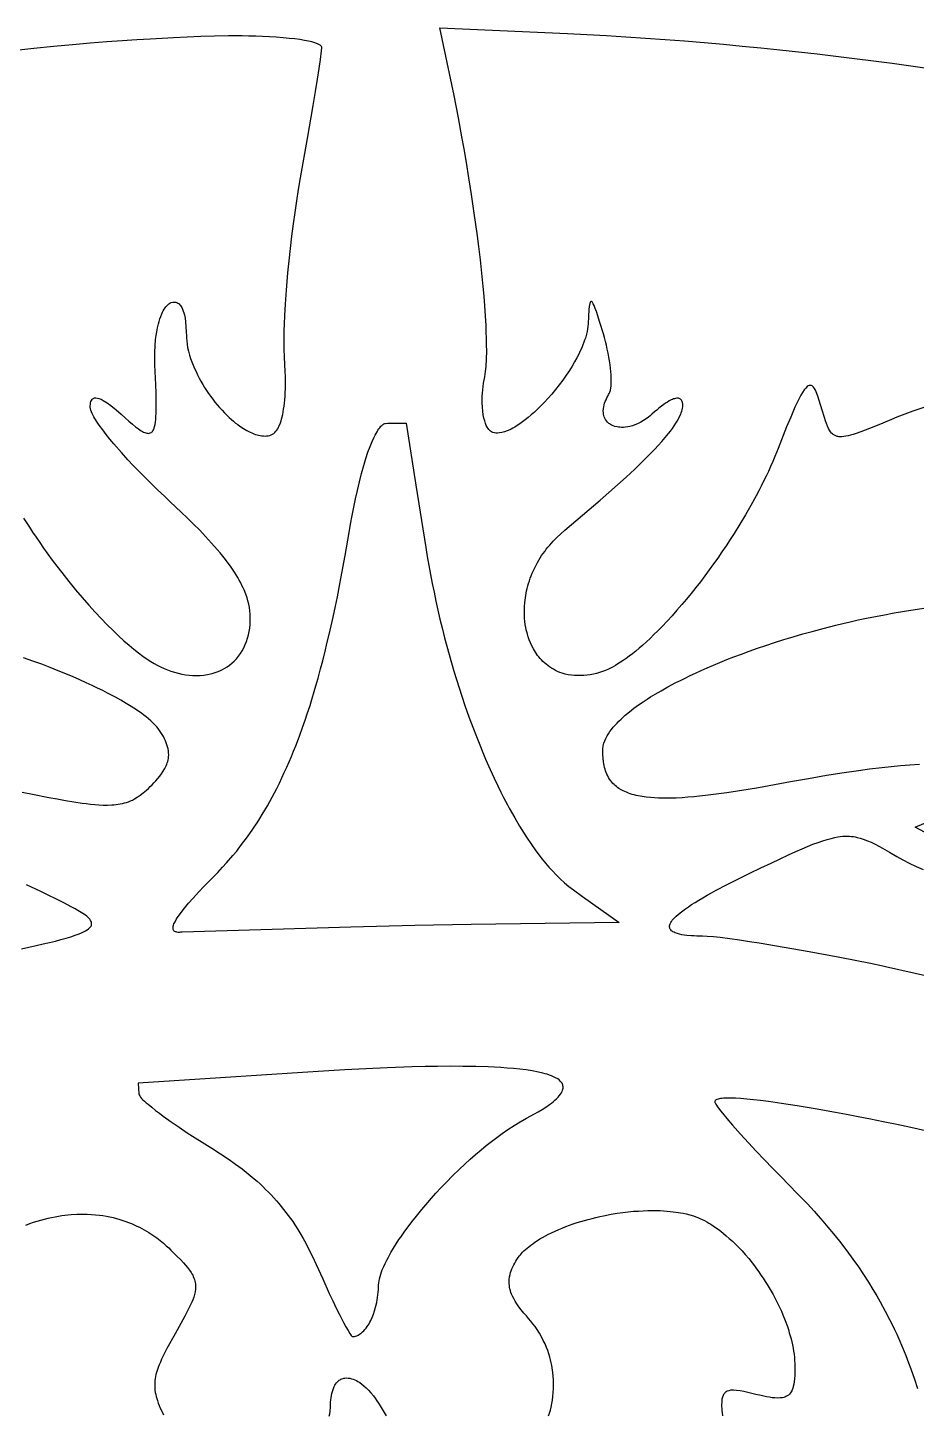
# Model space of a CAD drawing. Extents: x -500 to 500, y -1000 to 1000.
# Drawn here: x -47.9 to 68.2, y 209.4 to 390.5 of the extents above; entities that cross this region are included whole.
import ezdxf

# ---------------------------------------------------------------- set-up
doc = ezdxf.new("R2010")
doc.units = 0
doc.layers.add('APS_GEOMETR_', color=18, linetype='CONTINUOUS')

msp = doc.modelspace()

# ---------------------------------------------------------------- linework, layer by layer
at = {"layer": 'APS_GEOMETR_'}
for points in [[(-48.47, 326.41), (-47.71, 325.22), (-47.29, 324.58), (-46.84, 323.91), (-46.36, 323.21), (-45.85, 322.48), (-45.3, 321.72), (-44.72, 320.94), (-44.11, 320.13), (-43.46, 319.29), (-42.56, 318.14), (-41.67, 317.05), (-40.8, 316.03), (-39.95, 315.05), (-39.12, 314.14), (-38.32, 313.28), (-37.54, 312.48), (-36.78, 311.73), (-36.05, 311.03), (-35.35, 310.4), (-34.68, 309.81), (-34.05, 309.28), (-33.44, 308.8), (-32.87, 308.38), (-32.33, 308), (-31.83, 307.68), (-31.42, 307.44), (-31, 307.21), (-30.57, 306.99), (-30.12, 306.79), (-29.67, 306.6), (-29.21, 306.43), (-28.74, 306.29), (-28.27, 306.16), (-27.79, 306.05), (-27.31, 305.96), (-26.83, 305.9), (-26.35, 305.86), (-25.87, 305.85), (-25.39, 305.86), (-24.92, 305.9), (-24.68, 305.93), (-24.45, 305.97), (-24.05, 306.06), (-23.82, 306.12), (-23.58, 306.19), (-23.31, 306.28), (-23.04, 306.38), (-22.75, 306.5), (-22.46, 306.65), (-22.16, 306.81), (-21.86, 307), (-21.56, 307.22), (-21.26, 307.46), (-20.96, 307.73), (-20.67, 308.03), (-20.39, 308.37), (-20.25, 308.55), (-20.12, 308.73), (-19.89, 309.1), (-19.68, 309.49), (-19.5, 309.89), (-19.34, 310.3), (-19.2, 310.72), (-19.09, 311.16), (-18.99, 311.6), (-18.92, 312.05), (-18.88, 312.5), (-18.85, 312.95), (-18.85, 313.4), (-18.86, 313.85), (-18.9, 314.3), (-18.96, 314.74), (-19.05, 315.17), (-19.15, 315.6), (-19.27, 316), (-19.44, 316.48), (-19.66, 317.03), (-19.79, 317.32), (-19.94, 317.63), (-20.1, 317.95), (-20.28, 318.29), (-20.48, 318.64), (-20.69, 319), (-20.93, 319.37), (-21.18, 319.75), (-21.45, 320.14), (-21.75, 320.54), (-22.09, 320.99), (-22.44, 321.44), (-22.8, 321.88), (-23.16, 322.31), (-23.91, 323.16), (-24.68, 324), (-25.46, 324.82), (-26.26, 325.63), (-27.07, 326.42), (-27.89, 327.21), (-29.3, 328.53), (-30.03, 329.22), (-31, 330.15), (-32.2, 331.32), (-33.62, 332.75), (-34.14, 333.3), (-34.83, 334.04), (-35.69, 334.98), (-36.69, 336.13), (-37.18, 336.73), (-37.66, 337.33), (-38.13, 337.94), (-38.59, 338.55), (-38.95, 339.09), (-39.29, 339.65), (-39.5, 340.07), (-39.69, 340.49), (-39.74, 340.69), (-39.77, 340.9), (-39.76, 341.08), (-39.74, 341.27), (-39.71, 341.45), (-39.67, 341.63), (-39.61, 341.78), (-39.52, 341.91), (-39.46, 341.98), (-39.35, 342.05), (-39.28, 342.08), (-39.21, 342.1), (-39.12, 342.12), (-39.03, 342.12), (-38.83, 342.09), (-38.64, 342.05), (-38.35, 341.93), (-38.07, 341.78), (-37.55, 341.45), (-37.05, 341.1), (-36.38, 340.55), (-35.73, 339.98), (-35.2, 339.51), (-34.71, 339.08), (-34.25, 338.69), (-33.83, 338.35), (-33.45, 338.06), (-33.1, 337.83), (-32.93, 337.74), (-32.78, 337.65), (-32.63, 337.59), (-32.5, 337.54), (-32.35, 337.5), (-32.25, 337.49), (-32.14, 337.48), (-32.03, 337.49), (-31.91, 337.53), (-31.79, 337.58), (-31.74, 337.62), (-31.68, 337.67), (-31.63, 337.73), (-31.59, 337.79), (-31.5, 337.95), (-31.42, 338.15), (-31.35, 338.38), (-31.28, 338.65), (-31.23, 338.94), (-31.19, 339.27), (-31.17, 339.62), (-31.14, 340.15), (-31.13, 340.67), (-31.13, 341.73), (-31.16, 342.78), (-31.2, 343.83), (-31.33, 346.44), (-31.34, 347.27), (-31.33, 348.1), (-31.29, 348.92), (-31.23, 349.75), (-31.15, 350.26), (-31.07, 350.76), (-30.97, 351.27), (-30.85, 351.77), (-30.76, 352.1), (-30.65, 352.44), (-30.54, 352.76), (-30.41, 353.09), (-30.32, 353.29), (-30.22, 353.48), (-30.11, 353.68), (-29.99, 353.86), (-29.89, 353.99), (-29.79, 354.11), (-29.68, 354.22), (-29.57, 354.33), (-29.48, 354.39), (-29.34, 354.47), (-29.17, 354.55), (-28.96, 354.62), (-28.84, 354.63), (-28.71, 354.63), (-28.59, 354.61), (-28.46, 354.58), (-28.3, 354.5), (-28.14, 354.39), (-28.04, 354.28), (-27.95, 354.17), (-27.87, 354.05), (-27.79, 353.93), (-27.7, 353.7), (-27.61, 353.46), (-27.53, 353.22), (-27.46, 352.98), (-27.37, 352.52), (-27.3, 352.06), (-27.25, 351.4), (-27.21, 350.74), (-27.2, 350.23), (-27.18, 349.91), (-27.15, 349.55), (-27.1, 349.14), (-27.03, 348.7), (-26.92, 348.22), (-26.78, 347.71), (-26.64, 347.27), (-26.48, 346.83), (-26.31, 346.39), (-26.13, 345.96), (-25.94, 345.54), (-25.74, 345.11), (-25.52, 344.7), (-25.3, 344.29), (-25.06, 343.88), (-24.82, 343.48), (-24.57, 343.09), (-24.3, 342.7), (-24.03, 342.32), (-23.75, 341.94), (-23.46, 341.57), (-23.17, 341.21), (-22.85, 340.84), (-22.53, 340.49), (-22.22, 340.16), (-21.92, 339.86), (-21.61, 339.57), (-21.32, 339.31), (-21.04, 339.06), (-20.76, 338.83), (-20.49, 338.63), (-20.23, 338.44), (-19.75, 338.11), (-19.32, 337.85), (-18.95, 337.66), (-18.58, 337.49), (-18.38, 337.42), (-18.17, 337.35), (-17.97, 337.29), (-17.76, 337.23), (-17.54, 337.19), (-17.33, 337.16), (-17.12, 337.14), (-16.91, 337.13), (-16.71, 337.14), (-16.51, 337.17), (-16.31, 337.21), (-16.13, 337.27), (-15.95, 337.36), (-15.79, 337.46), (-15.63, 337.59), (-15.49, 337.75), (-15.36, 337.91), (-15.25, 338.09), (-15.15, 338.28), (-15.07, 338.47), (-14.91, 338.86), (-14.83, 339.1), (-14.76, 339.35), (-14.68, 339.63), (-14.61, 339.94), (-14.55, 340.28), (-14.49, 340.64), (-14.43, 341.02), (-14.38, 341.43), (-14.34, 341.86), (-14.3, 342.32), (-14.27, 342.8), (-14.25, 343.31), (-14.24, 343.83), (-14.24, 344.39), (-14.25, 344.96), (-14.27, 345.56), (-14.33, 346.48), (-14.38, 347.46), (-14.42, 348.45), (-14.42, 349.28), (-14.42, 350.1), (-14.41, 350.92), (-14.38, 351.75), (-14.33, 352.86), (-14.24, 354.34), (-14.11, 356.2), (-13.93, 358.43), (-13.77, 360.03), (-13.6, 361.64), (-13.41, 363.24), (-13.21, 364.84), (-12.99, 366.34), (-12.77, 367.85), (-12.53, 369.35), (-12.28, 370.84), (-11.37, 376.01), (-10.63, 380.32), (-10.32, 382.14), (-10.06, 383.75), (-9.85, 385.15), (-9.67, 386.32), (-9.53, 387.42), (-9.49, 387.83), (-9.51, 387.93), (-9.55, 388.01), (-9.62, 388.09), (-9.7, 388.16), (-9.79, 388.22), (-9.88, 388.28), (-10.08, 388.37), (-10.4, 388.49), (-10.79, 388.6), (-11.25, 388.71), (-11.78, 388.81), (-12.38, 388.91), (-13.04, 388.99), (-13.77, 389.07), (-14.56, 389.14), (-15.45, 389.21), (-16.35, 389.27), (-17.24, 389.31), (-18.13, 389.34), (-19.03, 389.37), (-19.92, 389.38), (-20.82, 389.38), (-21.71, 389.38), (-23.51, 389.35), (-25.3, 389.3), (-27.09, 389.23), (-28.88, 389.15), (-30.34, 389.07), (-31.94, 388.98), (-33.69, 388.88), (-35.58, 388.75), (-37.61, 388.6), (-39.78, 388.43), (-42.09, 388.23), (-44.54, 388), (-47.13, 387.74), (-49.86, 387.44)], [(69.16, 340.84), (67.73, 340.38), (67.02, 340.13), (66.32, 339.87), (65.62, 339.6), (64.93, 339.31), (63.79, 338.83), (62.64, 338.35), (61.49, 337.89), (60.91, 337.68), (60.32, 337.47), (59.94, 337.34), (59.59, 337.24), (59.26, 337.16), (58.96, 337.1), (58.69, 337.06), (58.46, 337.03), (58.25, 337.03), (58.08, 337.03), (57.96, 337.05), (57.85, 337.08), (57.66, 337.14), (57.48, 337.23), (57.33, 337.32), (57.21, 337.42), (57.1, 337.52), (56.95, 337.7), (56.83, 337.89), (56.7, 338.13), (56.58, 338.41), (56.44, 338.75), (56.31, 339.12), (56.17, 339.54), (55.88, 340.51), (55.5, 341.79), (55.31, 342.34), (55.11, 342.89), (54.99, 343.13), (54.86, 343.36), (54.75, 343.5), (54.62, 343.64), (54.56, 343.69), (54.49, 343.72), (54.42, 343.74), (54.36, 343.75), (54.25, 343.75), (54.16, 343.74), (54.04, 343.67), (53.92, 343.59), (53.72, 343.38), (53.53, 343.16), (53.3, 342.81), (53.09, 342.46), (52.7, 341.67), (52.31, 340.88), (51.76, 339.61), (51.23, 338.32), (50.12, 335.51), (49.7, 334.47), (49.42, 333.81), (49.13, 333.16), (48.84, 332.51), (48.54, 331.87), (48.22, 331.23), (47.9, 330.59), (47.58, 329.96), (47.24, 329.33), (46.56, 328.08), (45.85, 326.84), (45.12, 325.62), (44.36, 324.41), (43.84, 323.6), (43.32, 322.79), (42.78, 321.99), (42.23, 321.2), (41.68, 320.42), (41.12, 319.64), (40.54, 318.86), (39.96, 318.1), (39.37, 317.34), (38.76, 316.58), (38.15, 315.84), (37.53, 315.11), (36.9, 314.38), (36.26, 313.66), (35.61, 312.95), (34.95, 312.26), (34.42, 311.71), (33.9, 311.19), (33.4, 310.71), (32.9, 310.25), (32.42, 309.82), (31.96, 309.42), (31.51, 309.05), (31.08, 308.7), (30.67, 308.38), (30.27, 308.09), (29.89, 307.82), (29.53, 307.58), (29.19, 307.36), (28.87, 307.17), (28.58, 307), (28.3, 306.85), (27.94, 306.68), (27.57, 306.52), (27.18, 306.37), (26.79, 306.24), (26.39, 306.13), (25.98, 306.03), (25.57, 305.96), (25.16, 305.9), (24.75, 305.86), (24.33, 305.84), (23.92, 305.84), (23.51, 305.86), (23.1, 305.9), (22.7, 305.96), (22.31, 306.05), (21.92, 306.16), (21.61, 306.27), (21.31, 306.39), (21.03, 306.52), (20.76, 306.67), (20.5, 306.82), (20.26, 306.98), (20.02, 307.15), (19.8, 307.32), (19.59, 307.51), (19.39, 307.69), (19.2, 307.89), (19.02, 308.09), (18.85, 308.29), (18.69, 308.49), (18.55, 308.7), (18.41, 308.91), (18.15, 309.32), (17.94, 309.74), (17.75, 310.14), (17.59, 310.53), (17.46, 310.9), (17.36, 311.24), (17.27, 311.55), (17.21, 311.82), (17.14, 312.14), (17.08, 312.5), (17.03, 312.9), (16.99, 313.34), (16.97, 313.81), (16.96, 314.31), (16.98, 314.85), (17.02, 315.41), (17.09, 315.99), (17.14, 316.3), (17.19, 316.6), (17.26, 316.92), (17.33, 317.24), (17.42, 317.56), (17.51, 317.88), (17.62, 318.22), (17.73, 318.55), (17.86, 318.89), (18, 319.23), (18.15, 319.57), (18.31, 319.92), (18.49, 320.27), (18.68, 320.62), (18.85, 320.92), (19.04, 321.22), (19.22, 321.51), (19.42, 321.79), (19.62, 322.07), (19.83, 322.35), (20.05, 322.62), (20.27, 322.88), (20.73, 323.4), (21.22, 323.9), (21.72, 324.38), (22.24, 324.84), (24.56, 326.79), (26.85, 328.74), (28, 329.74), (29.13, 330.75), (30.26, 331.78), (31.38, 332.8), (32.04, 333.44), (32.7, 334.09), (33.36, 334.75), (34, 335.41), (34.46, 335.91), (34.91, 336.42), (35.36, 336.93), (35.79, 337.45), (36.05, 337.78), (36.3, 338.11), (36.54, 338.45), (36.77, 338.8), (36.94, 339.09), (37.1, 339.38), (37.25, 339.68), (37.4, 339.98), (37.47, 340.17), (37.53, 340.37), (37.59, 340.56), (37.63, 340.77), (37.65, 340.95), (37.65, 341.13), (37.65, 341.31), (37.63, 341.49), (37.58, 341.65), (37.51, 341.81), (37.44, 341.88), (37.37, 341.94), (37.29, 342), (37.2, 342.04), (37.08, 342.07), (36.9, 342.07), (36.73, 342.05), (36.58, 342.01), (36.44, 341.97), (36.3, 341.91), (36.16, 341.85), (35.9, 341.71), (35.65, 341.57), (35.41, 341.41), (35.17, 341.25), (34.86, 341.02), (34.55, 340.78), (34.25, 340.53), (33.96, 340.28), (33.62, 339.98), (33.41, 339.79), (33.16, 339.6), (32.87, 339.38), (32.54, 339.17), (32.17, 338.95), (31.75, 338.74), (31.41, 338.59), (31.08, 338.47), (30.76, 338.39), (30.46, 338.32), (30.18, 338.28), (29.92, 338.26), (29.67, 338.26), (29.45, 338.27), (29.25, 338.29), (29.07, 338.32), (28.77, 338.39), (28.57, 338.46), (28.48, 338.5), (28.35, 338.56), (28.23, 338.63), (28.12, 338.71), (28.02, 338.78), (27.84, 338.94), (27.69, 339.11), (27.57, 339.29), (27.47, 339.47), (27.4, 339.65), (27.35, 339.82), (27.31, 339.99), (27.29, 340.15), (27.28, 340.42), (27.29, 340.62), (27.3, 340.71), (27.33, 340.95), (27.38, 341.19), (27.45, 341.42), (27.53, 341.66), (27.63, 341.88), (27.73, 342.11), (27.85, 342.33), (27.97, 342.54), (28.05, 342.7), (28.13, 342.86), (28.21, 343.11), (28.26, 343.37), (28.29, 343.69), (28.31, 344.02), (28.32, 344.34), (28.32, 344.67), (28.3, 345.11), (28.27, 345.55), (28.22, 345.99), (28.17, 346.43), (28.09, 346.94), (28, 347.45), (27.9, 347.97), (27.79, 348.48), (27.68, 348.98), (27.56, 349.49), (27.43, 350), (27.29, 350.5), (26.84, 351.94), (26.38, 353.38), (26.23, 353.77), (26.07, 354.17), (25.97, 354.38), (25.86, 354.58), (25.81, 354.64), (25.75, 354.69), (25.7, 354.7), (25.64, 354.69), (25.59, 354.64), (25.55, 354.55), (25.52, 354.46), (25.45, 354.07), (25.39, 353.67), (25.33, 352.73), (25.28, 351.79), (25.26, 351.45), (25.21, 351.12), (25.15, 350.78), (25.08, 350.45), (25.03, 350.27), (24.93, 349.91), (24.84, 349.66), (24.74, 349.37), (24.61, 349.04), (24.45, 348.66), (24.27, 348.25), (24.06, 347.81), (23.81, 347.33), (23.52, 346.81), (23.2, 346.27), (22.84, 345.69), (22.43, 345.08), (21.98, 344.44), (21.5, 343.8), (21.02, 343.19), (20.54, 342.62), (20.07, 342.08), (19.61, 341.57), (19.16, 341.11), (18.72, 340.67), (18.29, 340.27), (17.87, 339.9), (17.47, 339.56), (17.08, 339.25), (16.71, 338.97), (16.37, 338.72), (16.04, 338.5), (15.73, 338.31), (15.44, 338.14), (15.25, 338.04), (15.06, 337.94), (14.7, 337.79), (14.35, 337.67), (14.03, 337.59), (13.73, 337.54), (13.47, 337.52), (13.24, 337.52), (13.05, 337.55), (12.86, 337.61), (12.68, 337.69), (12.54, 337.78), (12.41, 337.89), (12.31, 338), (12.22, 338.1), (12.11, 338.28), (11.99, 338.5), (11.88, 338.77), (11.78, 339.1), (11.68, 339.47), (11.6, 339.9), (11.53, 340.38), (11.48, 340.9), (11.46, 341.46), (11.45, 341.89), (11.47, 342.32), (11.5, 342.75), (11.53, 343.18), (11.58, 343.61), (11.64, 344.03), (11.78, 344.88), (11.88, 345.54), (11.95, 346.2), (12.01, 347.2), (12.04, 348.2), (12.03, 349.05), (12.02, 349.89), (11.99, 350.74), (11.96, 351.58), (11.88, 352.85), (11.79, 354.12), (11.69, 355.39), (11.58, 356.66), (11.4, 358.4), (11.21, 360.13), (11.01, 361.87), (10.79, 363.6), (10.42, 366.24), (10.06, 368.66), (9.72, 370.87), (9.39, 372.86), (9.09, 374.64), (8.81, 376.2), (8.35, 378.7), (7.78, 381.59), (7.19, 384.48), (5.91, 390.46), (22.59, 389.7), (25.14, 389.57), (27.69, 389.43), (30.24, 389.28), (32.79, 389.11), (35.34, 388.93), (37.89, 388.74), (40.44, 388.53), (42.98, 388.3), (45.43, 388.07), (47.88, 387.83), (50.33, 387.58), (52.78, 387.31), (55.22, 387.03), (57.67, 386.75), (60.11, 386.45), (62.56, 386.13), (65, 385.81), (67.44, 385.48), (69.88, 385.13)], [(68.58, 294.24), (67.34, 294.15), (66.11, 294.04), (64.88, 293.93), (63.65, 293.81), (62.04, 293.61), (60.63, 293.42), (58.43, 293.11), (57.04, 292.89), (56.46, 292.79), (54.09, 292.38), (51.72, 291.95), (48.95, 291.44), (47.57, 291.19), (46.19, 290.96), (44.8, 290.73), (43.41, 290.52), (42.02, 290.34), (40.62, 290.17), (39.86, 290.09), (39.1, 290.01), (38.33, 289.95), (37.57, 289.89), (36.8, 289.85), (36.03, 289.83), (35.26, 289.83), (34.5, 289.85), (33.96, 289.87), (33.43, 289.91), (32.89, 289.97), (32.36, 290.04), (31.83, 290.14), (31.57, 290.2), (31.31, 290.26), (31.05, 290.33), (30.8, 290.42), (30.55, 290.5), (30.3, 290.6), (30.1, 290.69), (29.86, 290.8), (29.59, 290.94), (29.3, 291.12), (29.15, 291.22), (29, 291.34), (28.84, 291.47), (28.69, 291.61), (28.54, 291.77), (28.39, 291.94), (28.24, 292.12), (28.1, 292.33), (27.97, 292.53), (27.86, 292.74), (27.75, 292.95), (27.66, 293.17), (27.58, 293.4), (27.5, 293.62), (27.44, 293.86), (27.38, 294.09), (27.33, 294.33), (27.29, 294.57), (27.24, 295.06), (27.2, 295.54), (27.2, 296.02), (27.2, 296.19), (27.22, 296.35), (27.24, 296.52), (27.27, 296.69), (27.36, 297.02), (27.47, 297.34), (27.61, 297.65), (27.77, 297.96), (27.95, 298.25), (28.14, 298.53), (28.36, 298.82), (28.58, 299.11), (28.82, 299.38), (29.07, 299.65), (29.32, 299.91), (29.59, 300.17), (29.86, 300.42), (30.13, 300.66), (30.7, 301.13), (31.28, 301.58), (31.88, 302.01), (32.48, 302.42), (32.99, 302.76), (33.45, 303.06), (34.06, 303.43), (34.82, 303.87), (35.72, 304.37), (36.77, 304.93), (37.35, 305.22), (37.97, 305.53), (38.63, 305.85), (39.33, 306.18), (40.07, 306.51), (40.84, 306.86), (41.66, 307.21), (42.52, 307.56), (43.42, 307.93), (44.35, 308.29), (45.33, 308.66), (46.35, 309.04), (47.41, 309.41), (48.52, 309.79), (49.66, 310.16), (50.85, 310.54), (52.08, 310.91), (53.35, 311.28), (54.55, 311.62), (55.99, 312.01), (57.65, 312.43), (58.57, 312.65), (59.54, 312.88), (60.58, 313.11), (61.67, 313.34), (62.82, 313.57), (64.03, 313.8), (65.3, 314.03), (66.63, 314.25), (68.02, 314.47), (69.47, 314.68)], [(-48.66, 290.61), (-47.31, 290.36), (-45.15, 289.93), (-44.07, 289.73), (-42.99, 289.53), (-41.91, 289.35), (-40.82, 289.2), (-40.27, 289.13), (-39.73, 289.07), (-39.18, 289.02), (-38.64, 288.97), (-38.08, 288.94), (-37.52, 288.94), (-36.95, 288.95), (-36.67, 288.97), (-36.39, 289), (-36.11, 289.04), (-35.83, 289.09), (-35.56, 289.14), (-35.29, 289.21), (-35.02, 289.29), (-34.76, 289.37), (-34.5, 289.48), (-34.25, 289.59), (-33.96, 289.74), (-33.62, 289.95), (-33.24, 290.21), (-32.83, 290.53), (-32.39, 290.9), (-32.16, 291.11), (-31.92, 291.34), (-31.68, 291.58), (-31.44, 291.84), (-31.19, 292.11), (-30.93, 292.4), (-30.68, 292.71), (-30.44, 293.03), (-30.21, 293.37), (-30.01, 293.72), (-29.92, 293.89), (-29.83, 294.08), (-29.76, 294.26), (-29.69, 294.45), (-29.63, 294.64), (-29.59, 294.83), (-29.55, 295.02), (-29.53, 295.22), (-29.51, 295.48), (-29.52, 295.75), (-29.55, 296.02), (-29.59, 296.29), (-29.65, 296.55), (-29.73, 296.81), (-29.82, 297.06), (-29.93, 297.31), (-30.06, 297.59), (-30.2, 297.87), (-30.35, 298.14), (-30.52, 298.41), (-30.69, 298.67), (-30.87, 298.92), (-31.07, 299.16), (-31.28, 299.39), (-31.56, 299.66), (-31.85, 299.93), (-32.15, 300.19), (-32.45, 300.44), (-32.76, 300.69), (-33.08, 300.93), (-33.4, 301.16), (-33.73, 301.38), (-34.39, 301.81), (-35.07, 302.22), (-35.76, 302.62), (-36.45, 303.01), (-36.96, 303.28), (-37.52, 303.57), (-38.13, 303.88), (-38.79, 304.21), (-39.51, 304.55), (-40.29, 304.91), (-41.12, 305.29), (-42, 305.67), (-42.95, 306.07), (-43.94, 306.48), (-44.99, 306.89), (-46.1, 307.32), (-47.27, 307.75), (-48.49, 308.18)], [(77.7, 280.86), (68.03, 286.06), (82.65, 292.23)], [(87.42, 262.57), (64.14, 267.83), (63.79, 267.9), (62.17, 268.23), (58.17, 269.01), (54.16, 269.77), (50.91, 270.34), (47.66, 270.89), (46.37, 271.08), (45.09, 271.27), (43.81, 271.45), (42.53, 271.63), (41.69, 271.71), (40.85, 271.79), (40.23, 271.81), (39.51, 271.83), (39.15, 271.84), (38.79, 271.86), (38.17, 271.91), (37.86, 271.95), (37.55, 272), (37.24, 272.07), (36.95, 272.15), (36.66, 272.26), (36.52, 272.32), (36.38, 272.4), (36.28, 272.46), (36.19, 272.52), (36.1, 272.62), (36.05, 272.68), (36.01, 272.74), (35.98, 272.81), (35.95, 272.89), (35.93, 272.98), (35.93, 273.07), (35.94, 273.17), (35.96, 273.28), (36.02, 273.44), (36.1, 273.6), (36.19, 273.75), (36.29, 273.9), (36.41, 274.03), (36.53, 274.17), (36.79, 274.42), (37.04, 274.64), (37.33, 274.88), (37.65, 275.12), (38, 275.38), (38.39, 275.65), (38.82, 275.93), (39.27, 276.22), (39.76, 276.52), (40.28, 276.83), (40.83, 277.15), (41.42, 277.48), (42.04, 277.81), (43.37, 278.51), (44.84, 279.25), (46.41, 280.02), (47.86, 280.72), (49.19, 281.36), (50.39, 281.92), (51.47, 282.42), (52.42, 282.85), (53.24, 283.21), (53.94, 283.51), (54.67, 283.81), (55.35, 284.06), (55.97, 284.28), (56.54, 284.45), (57.05, 284.59), (57.51, 284.7), (57.9, 284.78), (58.24, 284.83), (58.56, 284.86), (58.86, 284.87), (59.16, 284.87), (59.44, 284.86), (59.7, 284.84), (59.96, 284.81), (60.2, 284.77), (60.43, 284.72), (60.85, 284.62), (61.22, 284.5), (61.78, 284.28), (62.28, 284.07), (62.78, 283.83), (63.26, 283.58), (63.74, 283.32), (64.69, 282.77), (65.63, 282.22), (66.43, 281.79), (67.23, 281.36), (68.16, 280.92), (69.09, 280.5)], [(-48.75, 270.18), (-46.82, 270.6), (-45.93, 270.8), (-45.09, 270.99), (-44.31, 271.18), (-43.59, 271.37), (-42.91, 271.56), (-42.29, 271.74), (-41.73, 271.93), (-41.22, 272.11), (-40.92, 272.23), (-40.64, 272.36), (-40.39, 272.5), (-40.17, 272.63), (-39.99, 272.76), (-39.84, 272.89), (-39.72, 273.02), (-39.65, 273.14), (-39.61, 273.21), (-39.59, 273.29), (-39.58, 273.36), (-39.58, 273.44), (-39.58, 273.51), (-39.59, 273.59), (-39.64, 273.73), (-39.72, 273.87), (-39.81, 274.02), (-39.93, 274.15), (-40.07, 274.29), (-40.22, 274.42), (-40.38, 274.55), (-40.72, 274.78), (-41.37, 275.18), (-41.72, 275.39), (-42.15, 275.62), (-43.23, 276.17), (-46.22, 277.63), (-48.07, 278.53)], [(69.36, 246.41), (67.45, 246.82), (65.62, 247.21), (63.86, 247.57), (62.18, 247.91), (60.58, 248.23), (59.05, 248.52), (57.61, 248.79), (54.94, 249.26), (52.6, 249.65), (50.56, 249.97), (48.84, 250.21), (47.83, 250.34), (46.89, 250.45), (46.03, 250.53), (45.26, 250.6), (44.57, 250.64), (43.96, 250.67), (43.43, 250.67), (42.98, 250.65), (42.78, 250.63), (42.59, 250.61), (42.42, 250.58), (42.27, 250.54), (42.13, 250.49), (42.02, 250.44), (41.94, 250.39), (41.88, 250.32), (41.86, 250.26), (41.85, 250.19), (41.86, 250.11), (41.89, 250.04), (41.97, 249.89), (42.05, 249.76), (42.19, 249.54), (42.37, 249.29), (42.58, 249.01), (42.83, 248.7), (43.43, 247.98), (44.17, 247.12), (45.19, 245.97), (46.23, 244.84), (47.27, 243.72), (48.33, 242.61), (49.4, 241.51), (50.47, 240.41), (52.62, 238.22), (53.94, 236.86), (54.81, 235.91), (55.35, 235.3), (55.95, 234.61), (56.62, 233.83), (57.34, 232.95), (58.12, 231.98), (58.96, 230.91), (59.67, 229.95), (60.11, 229.34), (60.52, 228.76), (61.27, 227.64), (61.93, 226.61), (62.51, 225.67), (63.01, 224.82), (63.44, 224.06), (64.11, 222.84), (64.67, 221.77), (65.01, 221.09), (65.32, 220.44), (65.61, 219.82), (65.89, 219.21), (66.38, 218.08), (66.8, 217.04), (67.16, 216.11), (67.47, 215.29), (67.93, 213.96), (68.32, 212.75)], [(-48.16, 234.09), (-47.66, 234.27), (-47.17, 234.45), (-46.68, 234.6), (-46.2, 234.74), (-45.73, 234.87), (-45.26, 234.99), (-44.81, 235.09), (-44.36, 235.18), (-43.92, 235.25), (-43.49, 235.32), (-43.07, 235.37), (-42.67, 235.42), (-42.27, 235.45), (-41.52, 235.5), (-40.81, 235.52), (-40.17, 235.51), (-39.58, 235.48), (-39.06, 235.44), (-38.57, 235.39), (-38.1, 235.32), (-37.64, 235.24), (-37.19, 235.15), (-36.75, 235.06), (-36.33, 234.95), (-35.91, 234.83), (-35.51, 234.7), (-35.12, 234.57), (-34.74, 234.43), (-34.37, 234.28), (-34.01, 234.12), (-33.67, 233.96), (-33.34, 233.8), (-33.01, 233.63), (-32.7, 233.46), (-32.11, 233.11), (-31.57, 232.76), (-31.07, 232.4), (-30.61, 232.06), (-30.2, 231.72), (-29.82, 231.39), (-29.49, 231.09), (-29.21, 230.81), (-28.38, 229.99), (-27.98, 229.57), (-27.59, 229.14), (-27.32, 228.84), (-27.06, 228.53), (-26.81, 228.21), (-26.58, 227.87), (-26.47, 227.7), (-26.37, 227.52), (-26.29, 227.35), (-26.21, 227.16), (-26.14, 226.98), (-26.08, 226.79), (-26.04, 226.6), (-26.01, 226.4), (-25.99, 226.23), (-25.99, 226.05), (-25.99, 225.88), (-26.01, 225.71), (-26.06, 225.36), (-26.14, 225.01), (-26.24, 224.67), (-26.37, 224.33), (-26.5, 224), (-26.64, 223.68), (-26.78, 223.39), (-26.95, 223.04), (-27.4, 222.2), (-28.67, 219.9), (-29.75, 217.96), (-30.1, 217.26), (-30.45, 216.55), (-30.6, 216.19), (-30.75, 215.83), (-30.89, 215.46), (-31.02, 215.09), (-31.1, 214.84), (-31.17, 214.58), (-31.23, 214.32), (-31.28, 214.06), (-31.31, 213.74), (-31.33, 213.45), (-31.34, 213.18), (-31.33, 212.94), (-31.3, 212.53), (-31.26, 212.23), (-31.2, 211.96), (-31.14, 211.7), (-31.07, 211.43), (-30.99, 211.17), (-30.87, 210.84), (-30.74, 210.51), (-30.61, 210.19), (-30.46, 209.87), (-30.17, 209.28)], [(20.13, 209.15), (20.25, 209.51), (20.36, 209.9), (20.46, 210.32), (20.55, 210.76), (20.63, 211.22), (20.69, 211.7), (20.74, 212.21), (20.77, 212.75), (20.78, 213.3), (20.76, 213.89), (20.73, 214.33), (20.68, 214.82), (20.6, 215.42), (20.54, 215.75), (20.47, 216.1), (20.38, 216.47), (20.28, 216.85), (20.16, 217.26), (20.01, 217.68), (19.85, 218.11), (19.66, 218.56), (19.44, 219.02), (19.2, 219.49), (18.92, 219.97), (18.62, 220.46), (18.37, 220.82), (18.09, 221.18), (17.81, 221.54), (17.52, 221.89), (17.22, 222.24), (16.91, 222.58), (16.56, 223.01), (16.25, 223.41), (15.98, 223.8), (15.76, 224.15), (15.57, 224.48), (15.42, 224.78), (15.3, 225.04), (15.21, 225.27), (15.13, 225.5), (15.07, 225.74), (15.03, 225.96), (15, 226.18), (14.98, 226.39), (14.97, 226.6), (14.97, 226.79), (14.99, 226.98), (15.03, 227.32), (15.09, 227.62), (15.17, 227.88), (15.24, 228.09), (15.33, 228.35), (15.44, 228.61), (15.57, 228.87), (15.7, 229.12), (15.84, 229.36), (15.99, 229.6), (16.15, 229.83), (16.32, 230.06), (16.44, 230.21), (16.57, 230.36), (16.73, 230.53), (16.9, 230.7), (17.09, 230.88), (17.31, 231.06), (17.54, 231.26), (17.79, 231.45), (18.06, 231.65), (18.35, 231.86), (18.66, 232.06), (18.99, 232.27), (19.34, 232.48), (19.71, 232.68), (20.1, 232.89), (20.52, 233.09), (20.98, 233.3), (21.45, 233.51), (21.92, 233.7), (22.4, 233.89), (22.88, 234.07), (23.36, 234.24), (23.85, 234.4), (24.33, 234.55), (24.83, 234.7), (25.32, 234.83), (25.82, 234.96), (26.31, 235.08), (26.81, 235.2), (27.31, 235.3), (28.32, 235.49), (29.08, 235.62), (29.82, 235.72), (30.53, 235.81), (31.22, 235.88), (31.87, 235.92), (32.49, 235.96), (33.09, 235.98), (33.65, 235.98), (34.19, 235.98), (34.69, 235.97), (35.16, 235.94), (35.61, 235.91), (36.39, 235.83), (37.05, 235.74), (37.35, 235.7), (37.71, 235.63), (38.12, 235.55), (38.58, 235.43), (39.08, 235.27), (39.35, 235.18), (39.63, 235.07), (39.91, 234.95), (40.21, 234.81), (40.51, 234.66), (40.82, 234.49), (41.07, 234.35), (41.34, 234.18), (41.63, 233.99), (41.94, 233.78), (42.27, 233.55), (42.62, 233.29), (42.98, 233), (43.35, 232.69), (43.74, 232.35), (44.14, 231.98), (44.55, 231.59), (44.97, 231.16), (45.4, 230.7), (45.83, 230.22), (46.27, 229.7), (46.71, 229.15), (47.02, 228.76), (47.31, 228.36), (47.6, 227.96), (47.88, 227.56), (48.16, 227.15), (48.43, 226.73), (48.7, 226.31), (48.96, 225.89), (49.21, 225.46), (49.45, 225.03), (49.68, 224.59), (49.91, 224.15), (50.13, 223.71), (50.34, 223.27), (50.55, 222.82), (50.74, 222.36), (51.05, 221.6), (51.33, 220.82), (51.46, 220.43), (51.58, 220.03), (51.7, 219.63), (51.81, 219.23), (51.9, 218.83), (51.99, 218.43), (52.07, 218.02), (52.14, 217.62), (52.2, 217.21), (52.24, 216.8), (52.27, 216.39), (52.29, 215.98), (52.31, 215.42), (52.3, 214.91), (52.28, 214.43), (52.25, 214.01), (52.2, 213.63), (52.15, 213.3), (52.08, 213.02), (52.02, 212.78), (51.94, 212.57), (51.89, 212.44), (51.82, 212.31), (51.72, 212.16), (51.6, 212.02), (51.46, 211.88), (51.37, 211.82), (51.28, 211.76), (51.14, 211.68), (51, 211.62), (50.85, 211.58), (50.69, 211.54), (50.53, 211.52), (50.37, 211.5), (50.05, 211.49), (49.69, 211.5), (49.33, 211.54), (48.98, 211.59), (48.62, 211.65), (47.91, 211.81), (47.21, 211.97), (45.63, 212.34), (45.15, 212.43), (44.67, 212.49), (44.28, 212.51), (43.9, 212.5), (43.68, 212.45), (43.47, 212.39), (43.35, 212.32), (43.25, 212.25), (43.17, 212.17), (43.1, 212.1), (43, 211.96), (42.93, 211.84), (42.85, 211.59), (42.78, 211.33), (42.75, 210.97), (42.73, 210.61), (42.77, 209.89), (42.83, 209.16)], [(-8.55, 209.12), (-8.47, 209.45), (-8.42, 209.73), (-8.39, 209.96), (-8.38, 210.13), (-8.38, 210.3), (-8.37, 210.69), (-8.35, 210.97), (-8.33, 211.25), (-8.29, 211.54), (-8.25, 211.82), (-8.19, 212.09), (-8.12, 212.36), (-8.03, 212.63), (-7.93, 212.89), (-7.87, 213.01), (-7.79, 213.16), (-7.7, 213.32), (-7.57, 213.49), (-7.42, 213.66), (-7.33, 213.74), (-7.23, 213.81), (-7.12, 213.88), (-7, 213.95), (-6.87, 214.01), (-6.73, 214.05), (-6.62, 214.08), (-6.51, 214.1), (-6.29, 214.12), (-6.06, 214.11), (-5.84, 214.08), (-5.61, 214.02), (-5.39, 213.95), (-5.18, 213.86), (-4.97, 213.77), (-4.78, 213.65), (-4.55, 213.51), (-4.29, 213.32), (-4.02, 213.09), (-3.72, 212.83), (-3.41, 212.52), (-3.09, 212.16), (-2.76, 211.76), (-2.52, 211.46), (-2.3, 211.14), (-2.08, 210.82), (-1.88, 210.49), (-1.48, 209.83), (-1.1, 209.15)]]:
    msp.add_lwpolyline(points, dxfattribs=at)
for points in [[(-27.85, 272.33), (-27.95, 272.32), (-28.1, 272.31), (-28.27, 272.31), (-28.46, 272.34), (-28.55, 272.36), (-28.63, 272.39), (-28.71, 272.42), (-28.78, 272.47), (-28.84, 272.53), (-28.89, 272.6), (-28.92, 272.69), (-28.94, 272.79), (-28.94, 272.94), (-28.92, 273.1), (-28.88, 273.25), (-28.82, 273.41), (-28.75, 273.55), (-28.68, 273.7), (-28.52, 273.98), (-28.39, 274.19), (-28.24, 274.42), (-27.87, 274.92), (-27.43, 275.49), (-26.9, 276.11), (-26.3, 276.79), (-25.62, 277.54), (-24.86, 278.34), (-24.02, 279.21), (-23.09, 280.15), (-22.47, 280.81), (-21.94, 281.39), (-21.13, 282.33), (-20.62, 282.93), (-20.42, 283.19), (-19.85, 283.94), (-19.36, 284.6), (-18.61, 285.65), (-18.15, 286.32), (-17.96, 286.61), (-17.62, 287.16), (-17.28, 287.71), (-16.95, 288.27), (-16.62, 288.83), (-16.3, 289.4), (-15.99, 289.97), (-15.68, 290.54), (-15.39, 291.11), (-15.05, 291.8), (-14.72, 292.48), (-14.4, 293.17), (-14.09, 293.87), (-13.78, 294.57), (-13.48, 295.27), (-13.19, 295.97), (-12.9, 296.67), (-12.43, 297.95), (-12.02, 299.07), (-11.68, 300.03), (-11.41, 300.83), (-11.04, 301.95), (-10.9, 302.43), (-10.41, 304.07), (-10, 305.51), (-9.66, 306.74), (-9.38, 307.77), (-9.01, 309.21), (-8.87, 309.82), (-8.42, 311.76), (-8.04, 313.46), (-7.72, 314.92), (-7.47, 316.13), (-7.13, 317.83), (-7, 318.54), (-6.46, 321.53), (-5.94, 324.52), (-5.74, 325.63), (-5.54, 326.74), (-5.32, 327.84), (-5.1, 328.94), (-4.86, 330.04), (-4.6, 331.13), (-4.32, 332.22), (-4.02, 333.3), (-3.75, 334.19), (-3.47, 335.01), (-3.2, 335.75), (-2.93, 336.4), (-2.67, 336.98), (-2.54, 337.24), (-2.41, 337.48), (-2.29, 337.7), (-2.17, 337.89), (-2.05, 338.07), (-1.93, 338.22), (-1.77, 338.41), (-1.68, 338.49), (-1.59, 338.58), (-1.49, 338.65), (-1.39, 338.71), (-1.28, 338.76), (-1.16, 338.79), (-0.94, 338.8), (-0.43, 338.81), (1.51, 338.81), (2.79, 330.7), (4.07, 322.59), (4.27, 321.41), (4.48, 320.23), (4.69, 319.06), (4.92, 317.89), (5.16, 316.72), (5.4, 315.55), (5.66, 314.38), (5.93, 313.22), (6.25, 311.89), (6.53, 310.79), (6.83, 309.69), (7.13, 308.6), (7.44, 307.5), (7.76, 306.41), (8.09, 305.32), (8.43, 304.24), (8.78, 303.16), (9.19, 301.93), (9.72, 300.46), (10.22, 299.11), (10.69, 297.89), (11.13, 296.79), (11.53, 295.81), (11.89, 294.95), (12.48, 293.59), (13.01, 292.45), (13.48, 291.46), (13.89, 290.61), (14.25, 289.92), (14.75, 288.95), (14.97, 288.55), (15.7, 287.26), (16.33, 286.2), (17.24, 284.74), (17.9, 283.77), (18.47, 282.98), (19.29, 281.89), (19.73, 281.36), (20.18, 280.84), (20.63, 280.33), (21.1, 279.83), (21.64, 279.3), (22.2, 278.8), (22.78, 278.32), (23.38, 277.85), (24.58, 277), (29.37, 273.59), (10, 273.32), (2.65, 273.22), (-5.71, 272.98), (-27.73, 272.34)], [(-33.42, 251.23), (-33.38, 251.1), (-33.3, 250.96), (-33.19, 250.8), (-33.05, 250.63), (-32.88, 250.45), (-32.68, 250.26), (-32.46, 250.06), (-32.21, 249.86), (-31.73, 249.46), (-31.23, 249.06), (-30.73, 248.68), (-30.22, 248.3), (-29.2, 247.56), (-28.16, 246.85), (-27.1, 246.15), (-26.04, 245.46), (-23.89, 244.12), (-22.74, 243.39), (-21.6, 242.64), (-20.76, 242.05), (-19.93, 241.43), (-19.12, 240.79), (-18.32, 240.14), (-17.95, 239.8), (-17.57, 239.45), (-17.2, 239.1), (-16.84, 238.75), (-16.48, 238.39), (-16.13, 238.02), (-15.78, 237.65), (-15.44, 237.27), (-15.12, 236.9), (-14.8, 236.51), (-14.49, 236.13), (-14.19, 235.73), (-13.89, 235.33), (-13.6, 234.93), (-13.31, 234.53), (-13.03, 234.12), (-12.87, 233.87), (-12.51, 233.28), (-12.25, 232.85), (-11.95, 232.32), (-11.61, 231.71), (-11.24, 231), (-10.74, 229.98), (-10.26, 228.95), (-9.39, 227.04), (-8.52, 225.13), (-8.07, 224.18), (-7.62, 223.24), (-7.15, 222.3), (-6.66, 221.37), (-6.35, 220.79), (-6.08, 220.32), (-5.86, 219.94), (-5.76, 219.8), (-5.67, 219.68), (-5.59, 219.58), (-5.54, 219.54), (-5.49, 219.52), (-5.38, 219.52), (-5.25, 219.53), (-5.09, 219.57), (-4.93, 219.63), (-4.75, 219.72), (-4.56, 219.83), (-4.37, 219.97), (-4.18, 220.13), (-4.02, 220.29), (-3.86, 220.46), (-3.72, 220.64), (-3.58, 220.82), (-3.45, 221.01), (-3.33, 221.2), (-3.22, 221.4), (-3.11, 221.61), (-2.92, 222.03), (-2.75, 222.46), (-2.6, 222.9), (-2.47, 223.34), (-2.39, 223.66), (-2.32, 223.98), (-2.26, 224.31), (-2.21, 224.64), (-2.17, 224.97), (-2.14, 225.3), (-2.11, 225.63), (-2.1, 225.96), (-2.09, 226.24), (-2.06, 226.52), (-2.02, 226.8), (-1.97, 227.08), (-1.89, 227.37), (-1.8, 227.67), (-1.7, 227.96), (-1.6, 228.24), (-1.41, 228.66), (-1.22, 229.08), (-1.02, 229.5), (-0.81, 229.91), (-0.48, 230.49), (-0.14, 231.06), (0.22, 231.63), (0.58, 232.19), (0.81, 232.52), (1.36, 233.3), (1.77, 233.85), (2.27, 234.51), (2.86, 235.26), (3.55, 236.12), (4.33, 237.03), (4.83, 237.6), (5.4, 238.23), (6.05, 238.93), (6.78, 239.69), (7.59, 240.52), (8.49, 241.4), (9.18, 242.04), (9.88, 242.67), (10.58, 243.3), (11.3, 243.91), (11.97, 244.46), (12.66, 245), (13.35, 245.53), (14.05, 246.05), (14.82, 246.58), (15.61, 247.09), (16.42, 247.57), (17.24, 248.03), (18.27, 248.59), (18.78, 248.88), (19.28, 249.18), (19.78, 249.5), (20.25, 249.84), (20.49, 250.01), (20.72, 250.19), (20.94, 250.38), (21.16, 250.57), (21.36, 250.78), (21.53, 250.98), (21.68, 251.17), (21.8, 251.36), (21.89, 251.54), (21.96, 251.7), (22, 251.85), (22.02, 251.97), (22.03, 252.12), (22.01, 252.25), (21.98, 252.38), (21.94, 252.5), (21.88, 252.61), (21.82, 252.71), (21.74, 252.8), (21.66, 252.89), (21.49, 253.04), (21.32, 253.16), (21.05, 253.32), (20.78, 253.45), (20.51, 253.57), (20.24, 253.68), (19.95, 253.77), (19.67, 253.85), (19.38, 253.92), (18.8, 254.05), (17.99, 254.21), (17.18, 254.34), (16.36, 254.44), (15.54, 254.53), (14.72, 254.59), (13.9, 254.65), (12.25, 254.73), (10.6, 254.78), (8.94, 254.81), (7.29, 254.82), (5.63, 254.81), (3.98, 254.78), (2.32, 254.74), (-0.98, 254.62), (-3.75, 254.5), (-6.51, 254.36), (-9.28, 254.2), (-12.04, 254.03), (-22.76, 253.32), (-33.49, 252.6)]]:
    msp.add_lwpolyline(points, close=True, dxfattribs=at)

doc.saveas('drawing.dxf')
